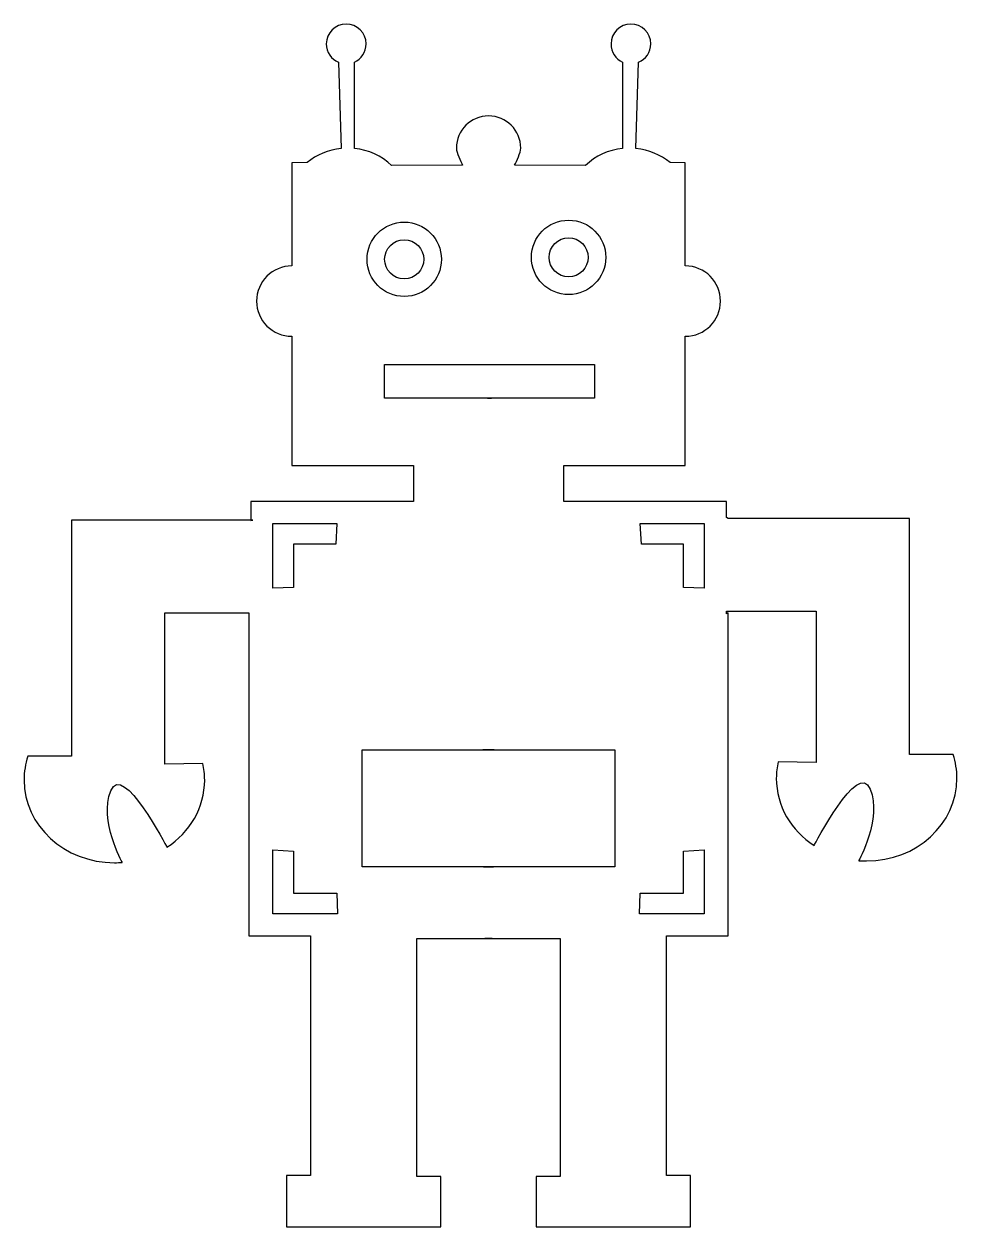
# Model space of a CAD drawing. Header units: centimetres. Extents: x -7.1 to 7.1, y -9.2 to 9.2.
import ezdxf

# ---------------------------------------------------------------- set-up
doc = ezdxf.new("R2010")
doc.units = ezdxf.units.CM
doc.header["$MEASUREMENT"] = 0
doc.layers.add('Camada 1', color=7, linetype='Continuous')

msp = doc.modelspace()

# ---------------------------------------------------------------- linework, layer by layer
at = {"layer": 'Camada 1'}
for points, knots in [([(-4.97667, 0.19514), (-4.97667, 0.19514), (-4.97667, -2.11999), (-4.97667, -2.11999), (-4.97667, -2.11999), (-4.97667, -2.11999), (-4.39385, -2.10599), (-4.39385, -2.10599), (-4.39385, -2.10599), (-4.37546, -2.18814), (-4.3658, -2.27326), (-4.3658, -2.36044), (-4.3658, -2.36044), (-4.3658, -2.78391), (-4.59358, -3.15871), (-4.94315, -3.38771), (-4.94315, -3.38771), (-4.94315, -3.38771), (-5.61757, -2.06765), (-5.80069, -2.52546), (-5.80069, -2.52546), (-5.98381, -2.98327), (-5.62442, -3.61814), (-5.62442, -3.61814), (-5.62442, -3.61814), (-5.66427, -3.62142), (-5.70459, -3.62306), (-5.74531, -3.62306), (-5.74531, -3.62306), (-6.5072, -3.62306), (-7.12482, -3.05778), (-7.12482, -2.36047), (-7.12482, -2.36047), (-7.12482, -2.23445), (-7.10463, -2.11277), (-7.06714, -1.99802), (-7.06714, -1.99802), (-7.06714, -1.99802), (-6.40237, -1.99801), (-6.40237, -1.99801), (-6.40237, -1.99801), (-6.40237, -1.99801), (-6.40237, 1.60773), (-6.40237, 1.60773), (-6.40237, 1.60773), (-6.40237, 1.60773), (-3.62943, 1.60773), (-3.62943, 1.60773), (-3.62943, 1.60773), (-3.62943, 1.60773), (-3.66309, 1.60416), (-3.66309, 1.60416), (-3.66309, 1.60416), (-3.66309, 1.60416), (-3.66309, 1.89189), (-3.66309, 1.89189), (-3.66309, 1.89189), (-3.66309, 1.89189), (-1.17791, 1.89189), (-1.17791, 1.89189), (-1.17791, 1.89189), (-1.17791, 1.89189), (-1.17791, 2.44646), (-1.17791, 2.44646), (-1.17791, 2.44646), (-1.17791, 2.44646), (-3.035, 2.44646), (-3.035, 2.44646), (-3.035, 2.44646), (-3.035, 2.44646), (-3.035, 4.41692), (-3.035, 4.41692), (-3.035, 4.41692), (-3.33199, 4.41692), (-3.57282, 4.65774), (-3.57282, 4.95474), (-3.57282, 4.95474), (-3.57282, 5.25176), (-3.332, 5.49256), (-3.035, 5.49256), (-3.035, 5.49256), (-3.035, 5.49256), (-3.035, 7.06497), (-3.035, 7.06497), (-3.035, 7.06497), (-3.035, 7.06497), (-2.80283, 7.07095), (-2.80283, 7.07095), (-2.80283, 7.07095), (-2.65773, 7.1898), (-2.47792, 7.26791), (-2.28097, 7.28786), (-2.28097, 7.28786), (-2.28097, 7.28786), (-2.32263, 8.60268), (-2.32263, 8.60268), (-2.32263, 8.60268), (-2.43177, 8.64882), (-2.50837, 8.75688), (-2.50837, 8.88277), (-2.50837, 8.88277), (-2.50834, 9.05059), (-2.37227, 9.18672), (-2.20439, 9.18672), (-2.20439, 9.18672), (-2.03649, 9.18672), (-1.90044, 9.05059), (-1.90044, 8.88277), (-1.90044, 8.88277), (-1.90044, 8.76011), (-1.97315, 8.65438), (-2.07784, 8.60636), (-2.07784, 8.60636), (-2.07784, 8.60636), (-2.0784, 7.28754), (-2.0784, 7.28754), (-2.0784, 7.28754), (-1.85983, 7.26487), (-1.66255, 7.17044), (-1.5105, 7.0283), (-1.5105, 7.0283), (-1.5105, 7.0283), (-0.42595, 7.0301), (-0.42595, 7.0301), (-0.42595, 7.0301), (-0.45905, 7.09617), (-0.52088, 7.21399), (-0.52088, 7.29286), (-0.52088, 7.29286), (-0.52088, 7.56403), (-0.30106, 7.78387), (-0.02997, 7.78387), (-0.02997, 7.78387), (0.24123, 7.78387), (0.46115, 7.564), (0.46115, 7.29286), (0.46115, 7.29286), (0.46115, 7.21399), (0.39921, 7.09614), (0.36611, 7.0301), (0.36611, 7.0301), (0.36611, 7.0301), (1.45069, 7.0283), (1.45069, 7.0283), (1.45069, 7.0283), (1.60275, 7.17046), (1.79997, 7.26486), (2.01857, 7.28754), (2.01857, 7.28754), (2.01857, 7.28754), (2.01804, 8.60636), (2.01804, 8.60636), (2.01804, 8.60636), (1.91329, 8.65438), (1.84064, 8.76011), (1.84064, 8.88277), (1.84064, 8.88277), (1.84067, 9.05059), (1.97666, 9.18672), (2.14457, 9.18672), (2.14457, 9.18672), (2.31248, 9.18672), (2.44847, 9.05059), (2.44847, 8.88277), (2.44847, 8.88277), (2.44847, 8.75688), (2.3719, 8.64883), (2.26279, 8.60268), (2.26279, 8.60268), (2.26279, 8.60268), (2.2212, 7.28786), (2.2212, 7.28786), (2.2212, 7.28786), (2.4181, 7.26794), (2.59786, 7.18981), (2.74296, 7.07095), (2.74296, 7.07095), (2.74296, 7.07095), (2.97513, 7.06497), (2.97513, 7.06497), (2.97513, 7.06497), (2.97513, 7.06497), (2.97513, 5.49252), (2.97513, 5.49252), (2.97513, 5.49252), (3.2722, 5.49252), (3.51303, 5.25172), (3.51303, 4.9547), (3.51303, 4.9547), (3.51303, 4.65771), (3.27218, 4.41688), (2.97513, 4.41688), (2.97513, 4.41688), (2.97513, 4.41688), (2.97513, 2.44642), (2.97513, 2.44642), (2.97513, 2.44642), (2.97513, 2.44642), (1.11806, 2.44643), (1.11806, 2.44643), (1.11806, 2.44643), (1.11806, 2.44643), (1.11806, 1.89192), (1.11806, 1.89192), (1.11806, 1.89192), (1.11806, 1.89192), (3.60324, 1.89192), (3.60324, 1.89192), (3.60324, 1.89192), (3.60324, 1.89192), (3.60324, 1.64959), (3.60324, 1.64959), (3.60324, 1.64959), (3.60324, 1.64959), (3.62941, 1.63385), (3.62941, 1.63385), (3.62941, 1.63385), (3.62941, 1.63385), (6.40235, 1.63384), (6.40235, 1.63384), (6.40235, 1.63384), (6.40235, 1.63384), (6.40235, -1.97195), (6.40235, -1.97195), (6.40235, -1.97195), (6.40235, -1.97195), (7.06706, -1.97195), (7.06706, -1.97195), (7.06706, -1.97195), (7.10468, -2.08673), (7.12482, -2.20843), (7.12482, -2.3343), (7.12482, -2.3343), (7.12482, -3.03161), (6.5072, -3.59692), (5.74528, -3.59692), (5.74528, -3.59692), (5.70451, -3.59692), (5.66424, -3.59528), (5.62442, -3.59213), (5.62442, -3.59213), (5.62442, -3.59213), (5.9838, -2.95724), (5.80069, -2.49943), (5.80069, -2.49943), (5.61757, -2.04165), (4.94312, -3.36168), (4.94312, -3.36168), (4.94312, -3.36168), (4.59355, -3.1326), (4.3658, -2.75777), (4.3658, -2.3343), (4.3658, -2.3343), (4.3658, -2.24725), (4.37548, -2.162), (4.3939, -2.07988), (4.3939, -2.07988), (4.3939, -2.07988), (4.97667, -2.09396), (4.97667, -2.09396), (4.97667, -2.09396), (4.97667, -2.09396), (4.97667, 0.22122), (4.97667, 0.22122), (4.97667, 0.22122), (4.97667, 0.22122), (3.60327, 0.22123), (3.60327, 0.22123), (3.60327, 0.22123), (3.60327, 0.22123), (3.60327, 0.1758), (3.60327, 0.1758), (3.60327, 0.1758), (3.60327, 0.1758), (3.62944, 0.19154), (3.62944, 0.19154), (3.62944, 0.19154), (3.62944, 0.19154), (3.62944, -4.73958), (3.62944, -4.73958), (3.62944, -4.73958), (3.62944, -4.73958), (2.68768, -4.73957), (2.68768, -4.73957), (2.68768, -4.73957), (2.68768, -4.73957), (2.68768, -8.40193), (2.68768, -8.40193), (2.68768, -8.40193), (2.68768, -8.40193), (3.05391, -8.40194), (3.05391, -8.40194), (3.05391, -8.40194), (3.05391, -8.40194), (3.05391, -9.18672), (3.05391, -9.18672), (3.05391, -9.18672), (3.05391, -9.18672), (0.69955, -9.18672), (0.69955, -9.18672), (0.69955, -9.18672), (0.69955, -9.18672), (0.69955, -8.41501), (0.69955, -8.41501), (0.69955, -8.41501), (0.69955, -8.41501), (1.06578, -8.41501), (1.06578, -8.41501), (1.06578, -8.41501), (1.06578, -8.41501), (1.06578, -4.77878), (1.06578, -4.77878), (1.06578, -4.77878), (1.06578, -4.77878), (-0.08524, -4.77878), (-0.08524, -4.77878), (-0.08524, -4.77878), (-0.08524, -4.77878), (0.02544, -4.77878), (0.02544, -4.77878), (0.02544, -4.77878), (0.02544, -4.77878), (-1.12558, -4.77878), (-1.12558, -4.77878), (-1.12558, -4.77878), (-1.12558, -4.77878), (-1.12558, -8.415), (-1.12558, -8.415), (-1.12558, -8.415), (-1.12558, -8.415), (-0.75934, -8.41501), (-0.75934, -8.41501), (-0.75934, -8.41501), (-0.75934, -8.41501), (-0.75934, -9.18672), (-0.75934, -9.18672), (-0.75934, -9.18672), (-0.75934, -9.18672), (-3.11374, -9.18672), (-3.11374, -9.18672), (-3.11374, -9.18672), (-3.11374, -9.18672), (-3.11374, -8.40194), (-3.11374, -8.40194), (-3.11374, -8.40194), (-3.11374, -8.40194), (-2.7475, -8.40194), (-2.7475, -8.40194), (-2.7475, -8.40194), (-2.7475, -8.40194), (-2.7475, -4.73958), (-2.7475, -4.73958), (-2.7475, -4.73958), (-2.7475, -4.73958), (-3.68926, -4.73957), (-3.68926, -4.73957), (-3.68926, -4.73957), (-3.68926, -4.73957), (-3.68926, 0.19155), (-3.68926, 0.19155), (-3.68926, 0.19155), (-3.68926, 0.19155), (-4.97667, 0.19514), (-4.97667, 0.19514)], [0, 0, 0, 0, 0.01086957, 0.01086957, 0.01086957, 0.01086957, 0.02173913, 0.02173913, 0.02173913, 0.02173913, 0.0326087, 0.0326087, 0.0326087, 0.0326087, 0.04347826, 0.04347826, 0.04347826, 0.04347826, 0.05434783, 0.05434783, 0.05434783, 0.05434783, 0.06521739, 0.06521739, 0.06521739, 0.06521739, 0.07608696, 0.07608696, 0.07608696, 0.07608696, 0.08695652, 0.08695652, 0.08695652, 0.08695652, 0.09782609, 0.09782609, 0.09782609, 0.09782609, 0.10869565, 0.10869565, 0.10869565, 0.10869565, 0.11956522, 0.11956522, 0.11956522, 0.11956522, 0.13043478, 0.13043478, 0.13043478, 0.13043478, 0.14130435, 0.14130435, 0.14130435, 0.14130435, 0.15217391, 0.15217391, 0.15217391, 0.15217391, 0.16304348, 0.16304348, 0.16304348, 0.16304348, 0.17391304, 0.17391304, 0.17391304, 0.17391304, 0.18478261, 0.18478261, 0.18478261, 0.18478261, 0.19565217, 0.19565217, 0.19565217, 0.19565217, 0.20652174, 0.20652174, 0.20652174, 0.20652174, 0.2173913, 0.2173913, 0.2173913, 0.2173913, 0.22826087, 0.22826087, 0.22826087, 0.22826087, 0.23913043, 0.23913043, 0.23913043, 0.23913043, 0.25, 0.25, 0.25, 0.25, 0.26086957, 0.26086957, 0.26086957, 0.26086957, 0.27173913, 0.27173913, 0.27173913, 0.27173913, 0.2826087, 0.2826087, 0.2826087, 0.2826087, 0.29347826, 0.29347826, 0.29347826, 0.29347826, 0.30434783, 0.30434783, 0.30434783, 0.30434783, 0.31521739, 0.31521739, 0.31521739, 0.31521739, 0.32608696, 0.32608696, 0.32608696, 0.32608696, 0.33695652, 0.33695652, 0.33695652, 0.33695652, 0.34782609, 0.34782609, 0.34782609, 0.34782609, 0.35869565, 0.35869565, 0.35869565, 0.35869565, 0.36956522, 0.36956522, 0.36956522, 0.36956522, 0.38043478, 0.38043478, 0.38043478, 0.38043478, 0.39130435, 0.39130435, 0.39130435, 0.39130435, 0.40217391, 0.40217391, 0.40217391, 0.40217391, 0.41304348, 0.41304348, 0.41304348, 0.41304348, 0.42391304, 0.42391304, 0.42391304, 0.42391304, 0.43478261, 0.43478261, 0.43478261, 0.43478261, 0.44565217, 0.44565217, 0.44565217, 0.44565217, 0.45652174, 0.45652174, 0.45652174, 0.45652174, 0.4673913, 0.4673913, 0.4673913, 0.4673913, 0.47826087, 0.47826087, 0.47826087, 0.47826087, 0.48913043, 0.48913043, 0.48913043, 0.48913043, 0.5, 0.5, 0.5, 0.5, 0.51086957, 0.51086957, 0.51086957, 0.51086957, 0.52173913, 0.52173913, 0.52173913, 0.52173913, 0.5326087, 0.5326087, 0.5326087, 0.5326087, 0.54347826, 0.54347826, 0.54347826, 0.54347826, 0.55434783, 0.55434783, 0.55434783, 0.55434783, 0.56521739, 0.56521739, 0.56521739, 0.56521739, 0.57608696, 0.57608696, 0.57608696, 0.57608696, 0.58695652, 0.58695652, 0.58695652, 0.58695652, 0.59782609, 0.59782609, 0.59782609, 0.59782609, 0.60869565, 0.60869565, 0.60869565, 0.60869565, 0.61956522, 0.61956522, 0.61956522, 0.61956522, 0.63043478, 0.63043478, 0.63043478, 0.63043478, 0.64130435, 0.64130435, 0.64130435, 0.64130435, 0.65217391, 0.65217391, 0.65217391, 0.65217391, 0.66304348, 0.66304348, 0.66304348, 0.66304348, 0.67391304, 0.67391304, 0.67391304, 0.67391304, 0.68478261, 0.68478261, 0.68478261, 0.68478261, 0.69565217, 0.69565217, 0.69565217, 0.69565217, 0.70652174, 0.70652174, 0.70652174, 0.70652174, 0.7173913, 0.7173913, 0.7173913, 0.7173913, 0.72826087, 0.72826087, 0.72826087, 0.72826087, 0.73913043, 0.73913043, 0.73913043, 0.73913043, 0.75, 0.75, 0.75, 0.75, 0.76086957, 0.76086957, 0.76086957, 0.76086957, 0.77173913, 0.77173913, 0.77173913, 0.77173913, 0.7826087, 0.7826087, 0.7826087, 0.7826087, 0.79347826, 0.79347826, 0.79347826, 0.79347826, 0.80434783, 0.80434783, 0.80434783, 0.80434783, 0.81521739, 0.81521739, 0.81521739, 0.81521739, 0.82608696, 0.82608696, 0.82608696, 0.82608696, 0.83695652, 0.83695652, 0.83695652, 0.83695652, 0.84782609, 0.84782609, 0.84782609, 0.84782609, 0.85869565, 0.85869565, 0.85869565, 0.85869565, 0.86956522, 0.86956522, 0.86956522, 0.86956522, 0.88043478, 0.88043478, 0.88043478, 0.88043478, 0.89130435, 0.89130435, 0.89130435, 0.89130435, 0.90217391, 0.90217391, 0.90217391, 0.90217391, 0.91304348, 0.91304348, 0.91304348, 0.91304348, 0.92391304, 0.92391304, 0.92391304, 0.92391304, 0.93478261, 0.93478261, 0.93478261, 0.93478261, 0.94565217, 0.94565217, 0.94565217, 0.94565217, 0.95652174, 0.95652174, 0.95652174, 0.95652174, 0.9673913, 0.9673913, 0.9673913, 0.9673913, 0.97826087, 0.97826087, 0.97826087, 0.97826087, 1, 1, 1, 1]), ([(-1.31798, 5.02538), (-1.00426, 5.02538), (-0.74992, 5.27972), (-0.74992, 5.59344), (-0.74992, 5.59344), (-0.74992, 5.90716), (-1.00426, 6.1615), (-1.31798, 6.1615), (-1.31798, 6.1615), (-1.6317, 6.1615), (-1.88604, 5.90716), (-1.88604, 5.59344), (-1.88604, 5.59344), (-1.88604, 5.27972), (-1.6317, 5.02538), (-1.31798, 5.02538)], [0, 0, 0, 0, 0.2, 0.2, 0.2, 0.2, 0.4, 0.4, 0.4, 0.4, 0.6, 0.6, 0.6, 0.6, 1, 1, 1, 1]), ([(1.19331, 5.05533), (1.507, 5.05533), (1.76137, 5.30967), (1.76137, 5.62339), (1.76137, 5.62339), (1.76137, 5.93711), (1.50703, 6.19145), (1.19331, 6.19145), (1.19331, 6.19145), (0.87959, 6.19145), (0.62525, 5.93711), (0.62525, 5.62339), (0.62525, 5.62339), (0.62525, 5.30967), (0.87959, 5.05533), (1.19331, 5.05533)], [0, 0, 0, 0, 0.2, 0.2, 0.2, 0.2, 0.4, 0.4, 0.4, 0.4, 0.6, 0.6, 0.6, 0.6, 1, 1, 1, 1]), ([(-1.31798, 5.29443), (-1.15285, 5.29443), (-1.01897, 5.42831), (-1.01897, 5.59344), (-1.01897, 5.59344), (-1.01897, 5.75857), (-1.15285, 5.89245), (-1.31798, 5.89245), (-1.31798, 5.89245), (-1.48311, 5.89245), (-1.61699, 5.75857), (-1.61699, 5.59344), (-1.61699, 5.59344), (-1.61699, 5.42831), (-1.48311, 5.29443), (-1.31798, 5.29443)], [0, 0, 0, 0, 0.2, 0.2, 0.2, 0.2, 0.4, 0.4, 0.4, 0.4, 0.6, 0.6, 0.6, 0.6, 1, 1, 1, 1]), ([(1.19331, 5.32438), (1.35844, 5.32438), (1.49232, 5.45823), (1.49232, 5.62336), (1.49232, 5.62336), (1.49232, 5.78849), (1.35844, 5.92237), (1.19331, 5.92237), (1.19331, 5.92237), (1.02818, 5.92237), (0.8943, 5.78849), (0.8943, 5.62336), (0.8943, 5.62336), (0.8943, 5.45823), (1.02818, 5.32438), (1.19331, 5.32438)], [0, 0, 0, 0, 0.2, 0.2, 0.2, 0.2, 0.4, 0.4, 0.4, 0.4, 0.6, 0.6, 0.6, 0.6, 1, 1, 1, 1]), ([(-0.04351, 3.47076), (-0.04351, 3.47076), (1.58701, 3.47076), (1.58701, 3.47076), (1.58701, 3.47076), (1.58701, 3.47076), (1.58701, 3.98905), (1.58701, 3.98905), (1.58701, 3.98905), (1.58701, 3.98905), (-0.01255, 3.98906), (-0.01255, 3.98906), (-0.01255, 3.98906), (-0.01255, 3.98906), (-0.01748, 3.98906), (-0.01748, 3.98906), (-0.01748, 3.98906), (-0.01748, 3.98906), (-1.61707, 3.98906), (-1.61707, 3.98906), (-1.61707, 3.98906), (-1.61707, 3.98906), (-1.61707, 3.47077), (-1.61707, 3.47077), (-1.61707, 3.47077), (-1.61707, 3.47077), (0.01351, 3.47076), (0.01351, 3.47076), (0.01351, 3.47076), (0.01351, 3.47076), (-0.04351, 3.47076), (-0.04351, 3.47076)], [0, 0, 0, 0, 0.11111111, 0.11111111, 0.11111111, 0.11111111, 0.22222222, 0.22222222, 0.22222222, 0.22222222, 0.33333333, 0.33333333, 0.33333333, 0.33333333, 0.44444444, 0.44444444, 0.44444444, 0.44444444, 0.55555556, 0.55555556, 0.55555556, 0.55555556, 0.66666667, 0.66666667, 0.66666667, 0.66666667, 0.77777778, 0.77777778, 0.77777778, 0.77777778, 1, 1, 1, 1]), ([(-2.34647, 1.55621), (-2.34647, 1.55621), (-3.32307, 1.55621), (-3.32307, 1.55621), (-3.32307, 1.55621), (-3.32307, 1.55621), (-3.32307, 0.57088), (-3.32307, 0.57088), (-3.32307, 0.57088), (-3.32307, 0.57088), (-3.00917, 0.57961), (-3.00917, 0.57961), (-3.00917, 0.57961), (-3.00917, 0.57961), (-3.00917, 1.24229), (-3.00917, 1.24229), (-3.00917, 1.24229), (-3.00917, 1.24229), (-2.36391, 1.24229), (-2.36391, 1.24229), (-2.36391, 1.24229), (-2.36391, 1.24229), (-2.34647, 1.55621), (-2.34647, 1.55621)], [0, 0, 0, 0, 0.14285714, 0.14285714, 0.14285714, 0.14285714, 0.28571429, 0.28571429, 0.28571429, 0.28571429, 0.42857143, 0.42857143, 0.42857143, 0.42857143, 0.57142857, 0.57142857, 0.57142857, 0.57142857, 0.71428571, 0.71428571, 0.71428571, 0.71428571, 1, 1, 1, 1]), ([(2.30406, 1.24229), (2.30406, 1.24229), (2.94938, 1.24229), (2.94938, 1.24229), (2.94938, 1.24229), (2.94938, 1.24229), (2.94938, 0.57961), (2.94938, 0.57961), (2.94938, 0.57961), (2.94938, 0.57961), (3.26331, 0.57088), (3.26331, 0.57088), (3.26331, 0.57088), (3.26331, 0.57088), (3.26331, 1.55621), (3.26331, 1.55621), (3.26331, 1.55621), (3.26331, 1.55621), (2.2866, 1.55621), (2.2866, 1.55621), (2.2866, 1.55621), (2.2866, 1.55621), (2.30406, 1.24229), (2.30406, 1.24229)], [0, 0, 0, 0, 0.14285714, 0.14285714, 0.14285714, 0.14285714, 0.28571429, 0.28571429, 0.28571429, 0.28571429, 0.42857143, 0.42857143, 0.42857143, 0.42857143, 0.57142857, 0.57142857, 0.57142857, 0.57142857, 0.71428571, 0.71428571, 0.71428571, 0.71428571, 1, 1, 1, 1]), ([(-0.10701, -3.68449), (-0.10701, -3.68449), (1.8985, -3.68449), (1.8985, -3.68449), (1.8985, -3.68449), (1.8985, -3.68449), (1.8985, -1.89691), (1.8985, -1.89691), (1.8985, -1.89691), (1.8985, -1.89691), (-0.11579, -1.89692), (-0.11579, -1.89692), (-0.11579, -1.89692), (-0.11579, -1.89692), (0.056, -1.89692), (0.056, -1.89692), (0.056, -1.89692), (0.056, -1.89692), (-1.95835, -1.89692), (-1.95835, -1.89692), (-1.95835, -1.89692), (-1.95835, -1.89692), (-1.95835, -3.6845), (-1.95835, -3.6845), (-1.95835, -3.6845), (-1.95835, -3.6845), (0.04719, -3.68449), (0.04719, -3.68449), (0.04719, -3.68449), (0.04719, -3.68449), (-0.10701, -3.68449), (-0.10701, -3.68449)], [0, 0, 0, 0, 0.11111111, 0.11111111, 0.11111111, 0.11111111, 0.22222222, 0.22222222, 0.22222222, 0.22222222, 0.33333333, 0.33333333, 0.33333333, 0.33333333, 0.44444444, 0.44444444, 0.44444444, 0.44444444, 0.55555556, 0.55555556, 0.55555556, 0.55555556, 0.66666667, 0.66666667, 0.66666667, 0.66666667, 0.77777778, 0.77777778, 0.77777778, 0.77777778, 1, 1, 1, 1]), ([(-3.32307, -3.42727), (-3.32307, -3.42727), (-3.32307, -4.40377), (-3.32307, -4.40377), (-3.32307, -4.40377), (-3.32307, -4.40377), (-2.33774, -4.40376), (-2.33774, -4.40376), (-2.33774, -4.40376), (-2.33774, -4.40376), (-2.34642, -4.08986), (-2.34642, -4.08986), (-2.34642, -4.08986), (-2.34642, -4.08986), (-3.00909, -4.08986), (-3.00909, -4.08986), (-3.00909, -4.08986), (-3.00909, -4.08986), (-3.00909, -3.44465), (-3.00909, -3.44465), (-3.00909, -3.44465), (-3.00909, -3.44465), (-3.32307, -3.42727), (-3.32307, -3.42727)], [0, 0, 0, 0, 0.14285714, 0.14285714, 0.14285714, 0.14285714, 0.28571429, 0.28571429, 0.28571429, 0.28571429, 0.42857143, 0.42857143, 0.42857143, 0.42857143, 0.57142857, 0.57142857, 0.57142857, 0.57142857, 0.71428571, 0.71428571, 0.71428571, 0.71428571, 1, 1, 1, 1]), ([(2.94927, -3.44465), (2.94927, -3.44465), (2.94927, -4.08986), (2.94927, -4.08986), (2.94927, -4.08986), (2.94927, -4.08986), (2.2866, -4.08986), (2.2866, -4.08986), (2.2866, -4.08986), (2.2866, -4.08986), (2.27792, -4.40376), (2.27792, -4.40376), (2.27792, -4.40376), (2.27792, -4.40376), (3.26331, -4.40376), (3.26331, -4.40376), (3.26331, -4.40376), (3.26331, -4.40376), (3.26331, -3.42726), (3.26331, -3.42726), (3.26331, -3.42726), (3.26331, -3.42726), (2.94927, -3.44465), (2.94927, -3.44465)], [0, 0, 0, 0, 0.14285714, 0.14285714, 0.14285714, 0.14285714, 0.28571429, 0.28571429, 0.28571429, 0.28571429, 0.42857143, 0.42857143, 0.42857143, 0.42857143, 0.57142857, 0.57142857, 0.57142857, 0.57142857, 0.71428571, 0.71428571, 0.71428571, 0.71428571, 1, 1, 1, 1])]:
    msp.add_open_spline(points, degree=3, knots=knots, dxfattribs=at)

doc.saveas('drawing.dxf')
